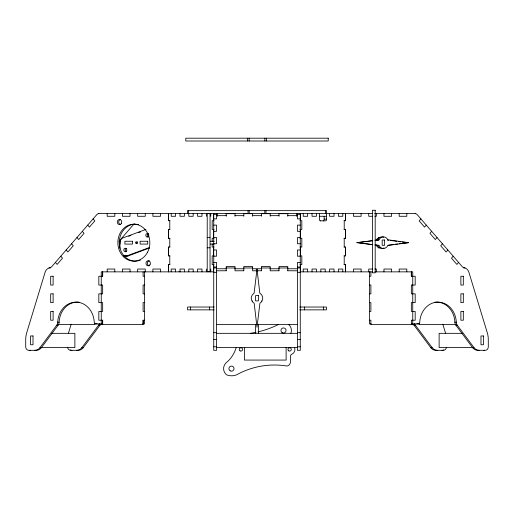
<?xml version="1.0" encoding="UTF-8"?>
<svg xmlns="http://www.w3.org/2000/svg" width="514" height="514" viewBox="0 0 514 514"><rect width="100%" height="100%" fill="white"/><g stroke="black" fill="none" stroke-linecap="round" stroke-linejoin="round"><path stroke-width="0.77" d="M102.659 324.623L102.659 320.222L98.817 320.222L98.817 311.426L102.659 311.426L102.659 302.637L98.817 302.637L98.817 293.841L102.659 293.841L102.659 285.045L98.817 285.045L98.817 276.249L102.659 276.249L102.659 271.855L102.659 276.249M119.968 248.448L119.968 242.531A4.825 4.176 90 0 1 122.852 237.943L145.918 229.392M144.518 320.222L143.11 320.222L143.11 324.623L100.224 324.623M371.307 323.923L369.482 323.923L369.482 271.861M411.341 276.249L411.341 271.855L411.341 276.249L415.183 276.249L415.183 285.045L411.341 285.045L411.341 293.841L415.183 293.841L415.183 302.637L411.341 302.637L411.341 311.426L415.183 311.426L415.183 320.222L411.341 320.222L411.341 324.623M34.856 350.31A7.916 6.855 -90 0 0 39.925 347.734L56.681 325.246A4.922 4.266 -90 0 0 57.716 322.182L57.722 321.809A21.119 18.286 -90 0 1 75.969 302.116A21.119 18.286 -90 0 1 94.216 321.809L94.242 322.169A1.76 1.523 -90 0 0 95.771 323.923L102.659 323.923L102.659 320.222M98.817 213.471L97.088 214.293L51.426 267.023L48.984 267.955A7.19 6.226 -90 0 0 45.078 272.336L26.734 332.686A20.489 17.746 -90 0 0 25.713 339.484L25.7 346.789A3.521 3.045 -90 0 0 28.745 350.31L36.263 350.31A7.916 6.855 -90 0 0 41.332 347.734L58.088 325.246A4.922 4.266 -90 0 0 59.123 322.182L59.129 321.809A21.119 18.286 -90 0 1 79.201 302.219M71.15 324.283L68.593 332.686A20.489 17.746 -90 0 0 68.433 333.233M375.175 240.25L377.604 239.845A5.802 5.024 -90 0 1 383.772 237.23M374.989 240.462L379.011 239.845A5.802 5.024 90 0 1 383.367 236.864A5.802 5.024 90 0 1 387.762 239.762L408.54 242.666L387.8 245.486A5.802 5.024 90 0 1 383.444 248.468A5.802 5.024 90 0 1 379.049 245.57L374.989 244.87M76.715 350.31A7.916 6.855 -90 0 0 81.784 347.734L98.547 325.246A4.922 4.266 -90 0 0 99.369 323.55M67.585 347.252A3.521 3.045 -90 0 0 70.604 350.31L78.122 350.31A7.916 6.855 -90 0 0 83.191 347.734L99.954 325.246A4.922 4.266 -90 0 0 100.493 324.321M119.19 241.092L134.244 223.712M420.895 218.893L419.173 220.885L424.558 227.104L426.279 225.113M431.664 231.332L429.942 233.324L435.326 239.537L437.048 237.552M442.438 243.771L440.71 245.756L446.101 251.976L447.822 249.984M453.207 256.203L451.485 258.195L456.869 264.414L458.591 262.423M278.337 324.552L275.658 325.837A93.863 93.863 0 0 1 258.009 331.871M128.725 236.286L130.954 235.463M138.394 232.701L140.624 231.872M149.69 247.941L128.018 255.972L123.848 255.933L126.611 255.972L149.028 247.664M372.785 244.767L356.864 242.666L372.785 240.565M356.864 242.666L372.605 240.777M388.025 245.184L393.596 244.452M395.189 244.24L397.579 243.925M399.172 243.713L408.54 242.666M98.225 213.471L372.714 213.471M374.68 213.471L415.775 213.471M226.218 213.67L235.014 213.67M243.809 213.67L252.605 213.67M261.395 213.67L270.191 213.67M278.986 213.67L287.782 213.67M213.734 214.293L216.548 214.293M297.452 214.293L300.266 214.293M216.548 215.662L226.218 215.662M235.014 215.662L243.809 215.662M252.605 215.662L261.395 215.662M270.191 215.662L278.986 215.662M287.782 215.662L297.452 215.662M319.252 216.285L326.628 216.285M372.534 216.285L368.724 216.285L368.724 213.471M374.822 216.285L376.344 216.285L376.344 213.471M213.734 218.893L216.548 218.893L216.548 213.471M300.266 218.893L297.452 218.893L297.452 213.471M323.267 220.853A1.76 0.88 90 0 0 324.148 219.099L326.583 219.099L326.596 210.656L187.404 210.656L187.404 213.471M169.948 220.679L168.38 220.679L168.38 213.471M214.004 220.679L212.173 220.679L212.173 229.475L214.004 229.475M299.996 220.679L301.827 220.679L301.827 229.475L299.996 229.475M344.052 220.679L345.62 220.679L345.62 213.471M320.196 220.853L325.703 220.853A1.76 0.88 90 0 0 326.583 219.099M213.734 225.113L216.548 225.113L216.548 231.332L213.734 231.332M300.266 225.113L297.452 225.113L297.452 231.332L300.266 231.332M169.948 229.475L168.38 229.475L168.38 238.271L169.948 238.271M344.052 229.475L345.62 229.475L345.62 238.271L344.052 238.271M207.226 237.545L210.04 237.545M213.734 237.552L216.548 237.552L216.548 243.771L213.734 243.771M300.266 237.552L297.452 237.552L297.452 243.771L300.266 243.771M214.004 238.271L212.173 238.271L212.173 241.464M299.996 238.271L301.827 238.271L301.827 247.061L299.996 247.061M377.565 239.935L378.972 239.935M377 240.025L378.214 240.025M118.933 241.259L120.533 241.259M210.329 241.259L214.209 241.259M210.329 244.073L214.209 244.073M377 245.306L378.214 245.306M375.175 245.082L378.972 245.396M169.948 247.061L168.38 247.061L168.38 255.856L169.948 255.856M214.004 247.061L212.173 247.061L212.173 243.867M344.052 247.061L345.62 247.061L345.62 255.856L344.052 255.856M207.226 247.787L210.04 247.787M213.734 249.984L216.548 249.984L216.548 256.203L213.734 256.203M300.266 249.984L297.452 249.984L297.452 256.203L300.266 256.203M214.004 255.856L212.173 255.856L212.173 264.652L214.004 264.652M299.996 255.856L301.827 255.856L301.827 264.652L299.996 264.652M126.611 255.972L128.018 255.972M125.23 256.165L126.637 256.165M213.734 262.423L216.548 262.423L216.548 350.31L213.734 350.31L213.734 213.471M300.266 262.423L297.452 262.423L297.452 350.31L300.266 350.31L300.266 213.471M169.948 264.652L168.38 264.652L168.38 271.861M344.052 264.652L345.62 264.652L345.62 271.861M213.734 267.023L216.548 267.023M297.452 267.023L300.266 267.023M48.984 267.955L50.391 267.955M213.734 267.955L216.548 267.955M297.452 267.955L300.266 267.955M463.609 267.955L465.016 267.955A7.19 6.226 -90 0 1 468.922 272.336L487.266 332.686A20.489 17.746 -90 0 1 488.287 339.484L488.3 346.789A3.521 3.045 -90 0 1 485.255 350.31L477.737 350.31A7.916 6.855 -90 0 1 472.668 347.734L455.912 325.246A4.922 4.266 -90 0 1 454.877 322.182L454.871 321.809A21.119 18.286 -90 0 0 434.799 302.219M226.218 267.987L235.014 267.987M243.809 267.987L252.605 267.987M261.395 267.987L270.191 267.987M278.986 267.987L287.782 267.987M216.548 268.764L226.218 268.764M235.014 268.764L243.809 268.764M252.605 268.764L261.395 268.764M270.191 268.764L278.986 268.764M287.782 268.764L297.452 268.764M372.534 269.047L368.724 269.047L368.724 271.861M374.822 269.047L376.344 269.047L376.344 271.861M216.548 270.801L226.218 270.756M243.809 270.756L235.014 270.801L235.014 266.528L226.218 266.528L226.218 270.801M261.395 270.756L252.605 270.801L252.605 266.528L243.809 266.528L243.809 270.801M278.986 270.756L270.191 270.801L270.191 266.528L261.395 266.528L261.395 270.801M287.782 270.756L297.452 270.801M178.962 271.688L180.369 271.688M213.908 271.861L101.252 271.861L101.252 323.923M300.092 271.861L372.534 271.861M374.822 271.861L412.748 271.861L412.748 323.923M213.734 272.336L216.548 272.336M297.452 272.336L300.266 272.336M144.518 276.249L143.11 276.249L143.11 271.855M369.482 276.249L370.89 276.249L370.89 271.855M144.518 285.045L143.11 285.045L143.11 293.841L144.518 293.841M369.482 285.045L370.89 285.045L370.89 293.841L369.482 293.841M144.518 302.637L143.11 302.637L143.11 311.426L144.518 311.426M369.482 302.637L370.89 302.637L370.89 311.426L369.482 311.426M214.19 307.038L187.584 307.038L187.584 309.852L214.19 309.852M299.752 307.038L326.416 307.038L326.416 309.852L299.752 309.852M369.482 320.222L370.89 320.222L370.89 324.623L413.776 324.623M57.716 322.182L59.123 322.182M454.877 322.182L456.284 322.182A4.922 4.266 -90 0 0 457.319 325.246L474.075 347.734A7.916 6.855 -90 0 0 479.144 350.31M142.693 323.923L144.518 323.923L144.518 271.861M411.341 323.923L418.229 323.923A1.76 1.523 -90 0 0 419.758 322.169L419.784 321.809A21.119 18.286 -90 0 1 438.031 302.116A21.119 18.286 -90 0 1 456.278 321.809L456.284 322.182M57.639 324.623L94.981 324.623L94.981 323.158M216.548 324.623L297.452 324.623M456.361 324.623L419.019 324.623L419.019 323.158M56.681 325.246L58.088 325.246M98.547 325.246L99.954 325.246M413.507 324.321A4.922 4.266 -90 0 0 414.046 325.246L415.453 325.246L432.216 347.734A7.916 6.855 -90 0 0 437.286 350.31M455.912 325.246L457.319 325.246M213.734 332.686L216.548 332.686M297.452 332.686L300.266 332.686M51.811 333.329L74.871 333.329L74.871 347.573L40.709 347.573M216.548 333.329L297.452 333.329M462.189 333.329L439.129 333.329L439.129 347.573L473.291 347.573M213.734 339.484L216.548 339.484M297.452 339.484L300.266 339.484M213.734 346.789L216.548 346.789M297.452 346.789L300.266 346.789M216.548 347.573L297.452 347.573M39.925 347.734L41.332 347.734M81.784 347.734L83.191 347.734M414.046 325.246L430.809 347.734L432.216 347.734M472.668 347.734L474.075 347.734M387.228 240.038L388.822 240.25M390.415 240.462L396.782 241.297M398.376 241.509L400.759 241.824M402.353 242.036L407.133 242.666M358.271 242.666L372.605 244.555M465.016 267.955L462.574 267.023L416.912 214.293L415.183 213.471M288.746 324.552L288.868 324.655A7.916 7.916 0 0 1 290.918 333.213M93.105 218.893L94.827 220.885L89.442 227.104L87.721 225.113M82.336 231.332L84.058 233.324L78.674 239.537L76.952 237.552M71.562 243.771L73.29 245.756L67.899 251.976L66.177 249.984M60.793 256.203L62.515 258.195L57.131 264.414L55.409 262.423M377.565 245.396L377.642 245.57A5.802 5.024 -90 0 0 384.074 247.954M442.85 324.283L445.407 332.686A20.489 17.746 -90 0 1 445.567 333.233M406.805 213.471L406.805 216.285L399.192 216.285L399.192 213.471M406.805 271.861L406.805 269.047L399.192 269.047L399.192 271.861M391.578 213.471L391.578 216.285L383.958 216.285L383.958 213.471M391.578 271.861L391.578 269.047L383.958 269.047L383.958 271.861M361.111 213.471L361.111 216.285L353.497 216.285L353.497 213.471M361.111 271.861L361.111 269.047L353.497 269.047L353.497 271.861M345.421 213.471L345.421 220.679M345.421 229.475L345.421 238.271M345.421 247.061L345.421 255.856M345.421 264.652L345.421 271.861M344.213 220.679L344.213 229.475M344.213 238.271L344.213 247.061M344.213 255.856L344.213 264.652M342.806 213.471L342.806 216.285L338.411 216.285L338.411 213.471M342.806 271.861L342.806 269.047L338.411 269.047L338.411 271.861M334.01 213.471L334.01 216.285L329.615 216.285L329.615 213.471M334.01 271.861L334.01 269.047L329.615 269.047L329.615 271.861M325.593 210.656L325.593 213.471M325.221 271.861L325.221 269.047L320.82 269.047L320.82 271.861M324.148 216.285L324.148 219.099M323.627 307.038L323.627 309.852M319.412 213.471L319.464 219.112A1.741 0.874 90 0 0 320.331 220.853M316.425 213.471L316.425 216.285L312.024 216.285L312.024 213.471M316.425 271.861L316.425 269.047L312.024 269.047L312.024 271.861M307.629 213.471L307.629 216.285L303.234 216.285L303.234 213.471M307.629 271.861L307.629 269.047L303.234 269.047L303.234 271.861M304.494 307.038L304.494 309.852M300.42 213.471L300.42 220.679M300.42 229.475L300.42 238.271M300.42 247.061L300.42 255.856M300.42 264.652L300.42 271.861M296.572 213.471L296.572 216.285M287.782 213.471L287.782 216.285M287.782 270.801L287.782 266.528L278.986 266.528L278.986 270.801M286.112 347.458L286.112 360.07L244.426 360.07L244.426 347.458M278.986 213.471L278.986 216.285M270.191 213.471L270.191 216.285M266.586 138.189L266.586 141.003M265.976 210.656L265.976 213.471M264.883 138.189L264.883 141.003M264.794 210.656L264.794 213.471M261.395 213.471L261.395 216.285M258.407 324.212L258.407 333.689M255.593 324.212L255.593 333.689M252.605 213.471L252.605 216.285M249.206 210.656L249.206 213.471M249.123 138.189L249.123 141.003M248.031 210.656L248.031 213.471M247.395 138.189L247.395 141.003M243.809 213.471L243.809 216.285M235.014 213.471L235.014 216.285M226.218 213.471L226.218 216.285M217.428 213.471L217.428 216.285M213.58 213.471L213.58 220.679M213.58 229.475L213.58 238.271M213.58 247.061L213.58 255.856M213.58 264.652L213.58 271.861M210.766 213.471L210.766 216.285M210.766 269.047L210.766 271.861M209.506 307.038L209.506 309.852M206.371 213.471L206.371 216.285M206.371 269.047L206.371 271.861M201.976 213.471L201.976 216.285L197.575 216.285L197.575 213.471M201.976 271.861L201.976 269.047L197.575 269.047L197.575 271.861M193.18 213.471L193.18 216.285L188.779 216.285L188.779 213.471M193.18 271.861L193.18 269.047L188.779 269.047L188.779 271.861M190.398 307.038L190.398 309.852M188.407 210.656L188.407 213.471M184.385 213.471L184.385 216.285L179.99 216.285L179.99 213.471M184.385 271.861L184.385 269.047L179.99 269.047L179.99 271.861M175.589 213.471L175.589 216.285L171.194 216.285L171.194 213.471M175.589 271.861L175.589 269.047L171.194 269.047L171.194 271.861M169.787 220.679L169.787 229.475M169.787 238.271L169.787 247.061M169.787 255.856L169.787 264.652M168.579 213.471L168.579 220.679M168.579 229.475L168.579 238.271M168.579 247.061L168.579 255.856M168.579 264.652L168.579 271.861M160.503 213.471L160.503 216.285L152.889 216.285L152.889 213.471M160.503 271.861L160.503 269.047L152.889 269.047L152.889 271.861M145.276 213.471L145.276 216.285L137.656 216.285L137.656 213.471M145.276 271.861L145.276 269.047L137.656 269.047L137.656 271.861M143.11 320.222L143.11 323.923M130.042 213.471L130.042 216.285L122.422 216.285L122.422 213.471M130.042 271.861L130.042 269.047L122.422 269.047L122.422 271.861M120.013 241.259L120.013 244.073M114.808 213.471L114.808 216.285L107.195 216.285L107.195 213.471M114.808 271.861L114.808 269.047L107.195 269.047L107.195 271.861M236.183 347.605A31.001 31.001 0 0 1 225.877 363.025A7.916 7.916 0 0 0 226.16 374.488L226.533 374.802A13.248 13.248 0 0 0 236.684 374.802L239.351 373.363A78.057 78.057 0 0 1 286.992 366.032A4.202 4.202 0 0 0 290.436 361.901L290.449 356.343A2.435 2.435 0 0 1 292.113 354.043L292.53 353.838A5.275 5.275 0 0 0 294.644 347.772M255.978 332.32A93.863 93.863 0 0 1 250.53 333.303M148.797 235.778A1.76 1.523 -90 0 1 146.683 236.915A1.76 1.523 -90 0 1 146.079 234.313A1.76 1.523 -90 0 1 148.405 234.076M148.642 234.442A1.76 1.523 -90 0 1 148.797 234.866M137.334 243.424A0.88 0.765 -90 0 1 137.521 241.818M126.36 251.725A1.76 1.523 -90 0 1 126.258 248.326M148.34 237.018A1.76 1.523 -90 0 1 148.34 233.626M376.19 240.218A5.191 4.491 -90 0 1 380.591 237.5M380.154 247.851A5.191 4.491 -90 0 1 376.087 244.882M484.246 350.278A3.521 3.045 -90 0 1 483.847 350.31M417.754 323.563A1.76 1.523 -90 0 1 416.822 323.923M378.522 237.481A5.191 4.491 -90 0 1 379.621 237.577M379.621 247.754A5.191 4.491 -90 0 1 378.086 247.799M72.011 350.31A3.521 3.045 -90 0 1 71.619 350.278M70.848 350.04A3.521 3.045 -90 0 1 70.489 349.835M261.453 300.908A5.191 5.191 0 0 1 261.311 301.12M252.689 301.12A5.191 5.191 0 0 1 252.547 300.908M97.178 323.923A1.76 1.523 -90 0 1 96.246 323.563M137.315 260.977A18.465 15.992 -90 0 1 119.267 243.238A18.465 15.992 -90 0 1 136.326 224.239M137.109 224.322A18.465 15.992 -90 0 1 138.658 224.618M140.373 260.161A18.465 15.992 -90 0 1 139.622 260.431M138.864 260.656A18.465 15.992 -90 0 1 138.093 260.842M120.636 224.56A2.551 2.21 -90 0 1 118.708 222.042A2.551 2.21 -90 0 1 120.623 219.504M149.311 265.828A2.551 2.21 -90 0 1 147.383 263.303A2.551 2.21 -90 0 1 149.298 260.771M30.153 350.31A3.521 3.045 -90 0 1 29.754 350.278M446.415 347.252A3.521 3.045 -90 0 1 443.396 350.31L435.878 350.31A7.916 6.855 -90 0 1 430.809 347.734M415.453 325.246A4.922 4.266 -90 0 1 414.631 323.55M443.511 349.835A3.521 3.045 -90 0 1 443.152 350.04M442.381 350.278A3.521 3.045 -90 0 1 441.989 350.31M257 269.214L254.096 293.211A5.802 5.802 0 0 0 254.179 303.311L257 327.257L259.904 303.266A5.802 5.802 0 0 0 259.821 293.166L257 269.214M328.228 138.189L185.785 138.189L185.785 141.003L328.228 141.003L328.228 138.189M375.194 210.252L372.38 210.252L372.38 272.825L375.194 272.825L375.194 210.252M210.04 213.644L207.226 213.644L207.226 271.688L210.04 271.688L210.04 213.644M384.626 240.025L382.185 240.025L382.185 245.306L384.626 245.306L384.626 240.025M132.503 241.259L124.889 241.259L124.889 244.073L132.503 244.073L132.503 241.259M147.736 241.259L140.116 241.259L140.116 244.073L147.736 244.073L147.736 241.259M53.115 276.249L50.68 276.249L50.68 285.045L53.115 285.045L53.115 276.249M463.32 276.249L460.885 276.249L460.885 285.045L463.32 285.045L463.32 276.249M53.115 293.841L50.68 293.841L50.68 302.637L53.115 302.637L53.115 293.841M463.32 293.841L460.885 293.841L460.885 302.637L463.32 302.637L463.32 293.841M258.407 295.601L255.593 295.601L255.593 300.876L258.407 300.876L258.407 295.601M53.115 311.426L50.68 311.426L50.68 320.222L53.115 320.222L53.115 311.426M463.32 311.426L460.885 311.426L460.885 320.222L463.32 320.222L463.32 311.426M33.012 335.963L30.577 335.963L30.577 344.759L33.012 344.759L33.012 335.963M483.423 335.963L480.988 335.963L480.988 344.759L483.423 344.759L483.423 335.963M230.195 370.832A2.551 2.551 0 0 0 234.024 368.622A2.551 2.551 0 0 0 230.195 366.418A2.551 2.551 0 0 0 230.195 370.832M282.096 332.603A2.551 2.551 0 0 0 286.041 330.611A2.551 2.551 0 0 0 282.34 328.195A2.551 2.551 0 0 0 282.096 332.603M240.077 350.876A1.67 1.67 0 0 0 242.582 349.43A1.67 1.67 0 0 0 240.077 347.984A1.67 1.67 0 0 0 240.077 350.876M288.797 350.876A1.67 1.67 0 0 0 291.303 349.43A1.67 1.67 0 0 0 288.797 347.984A1.67 1.67 0 0 0 288.797 350.876M136.852 243.289A0.88 0.765 -90 0 0 136.506 241.818A0.88 0.765 -90 0 0 135.574 242.891A0.88 0.765 -90 0 0 136.852 243.289M126.412 251.205A1.76 1.523 -90 0 0 125.634 248.294A1.76 1.523 -90 0 0 123.842 250.524A1.76 1.523 -90 0 0 126.412 251.205M147.557 252.188A18.465 15.992 -90 0 0 134.135 224.2A18.465 15.992 -90 0 0 119.858 251.609A18.465 15.992 -90 0 0 147.557 252.188M121.265 223.577A2.551 2.21 -90 0 0 119.794 219.504A2.551 2.21 -90 0 0 117.475 223.018A2.551 2.21 -90 0 0 121.265 223.577M149.94 264.845A2.551 2.21 -90 0 0 148.469 260.765A2.551 2.21 -90 0 0 146.149 264.28A2.551 2.21 -90 0 0 149.94 264.845"/></g></svg>
